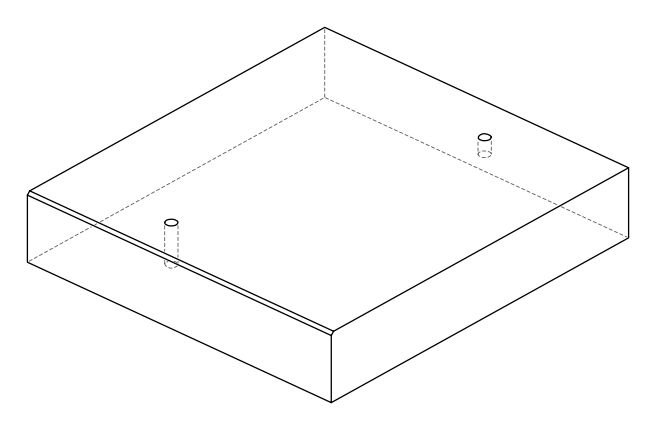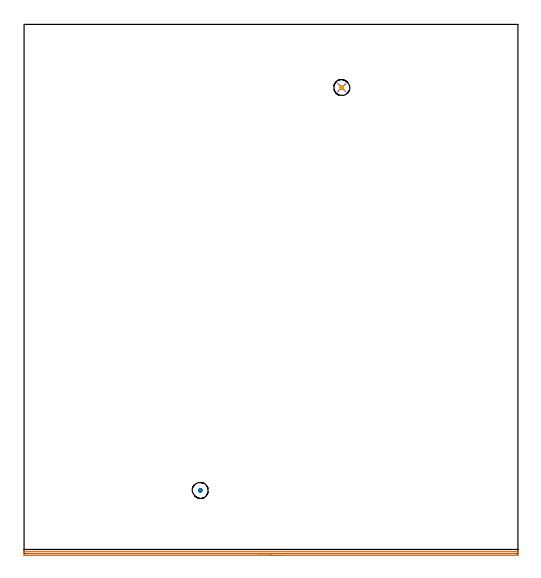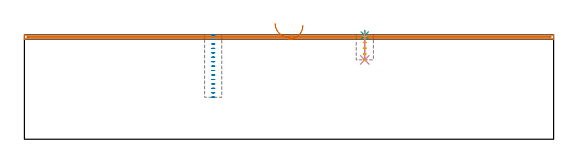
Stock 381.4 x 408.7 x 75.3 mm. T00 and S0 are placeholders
(PLAN: 5 operations, 4 tool changes, 7.2 min)
(1 AREA_MILL | FG_CHAMFER_SURFACE | UGT0205_001 | 6.24 min | 1952 mm3)
(2 MILL_BLIND_HOLE_FROM_SOLID_MATERIAL | STEP1POCKET | NXT0201_010 | Spiral | 0.66 min | 5343 mm3)
(3 SPOT_DRILL | STEP1POCKET_1 | NXT0321_9005460120000 | 0.03 min | 2 mm3)
(4 DRILL_BLIND_HOLE_INTO_CENTER | STEP1POCKET_1 | NXT0301_084 | 0.08 min | 1669 mm3)
(5 MILL_ROUGH_BLIND_HOLE_CONTOUR | STEP1POCKET_1 | NXT0201_010 | Spiral | 0.22 min | 478 mm3)
(TOOL UGT0205_001 | Chamfer Mill 20 x 3 x 45 deg. | D20 FL50 Z2)
(TOOL NXT0201_010 | ENDMILL 10mm [2P460-1000-NA 1630] | D10 FL30 Z6)
(TOOL NXT0321_9005460120000 | NC Spot Drill, 142deg, 12mm, Carbide, Uncoated | D12 PA142 FL30 Z2)
(TOOL NXT0301_084 | Carbide Drill 11.3mm [860.1-1130-034A1-MM 2214] | D11.3 PA140 FL55 Z2)
(OP 1 AREA_MILL)
G17 G21 G94 G90
T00 M6
G54
G17 G0 G90 X200.7 Y-1.5 S1061 M3
G43 Z85.3 H0
Z82.1
G94 G1 X200.662 Z81.228 F250.
X200.548 Z80.364
X200.359 Z79.512
X200.097 Z78.68
X199.763 Z77.874
X199.36 Z77.1
X198.892 Z76.364
X198.36 Z75.672
X197.771 Z75.029
X197.128 Z74.44
X196.436 Z73.908
X195.7 Z73.44
X194.926 Z73.037
X194.12 Z72.703
X193.288 Z72.441
X192.436 Z72.252
X191.572 Z72.138
X190.7 Z72.1
X0.606
X0.31 Y-1.498 Z72.102
X0.012 Y-1.493 Z72.104
X0.004 Y-1.492 Z72.106
X0. Y-1.205 Z72.391
Y0.535 Z74.13
Y1.49 Z75.089
X0.004 Y1.597 Z75.189
X0.01 Y1.698 Z75.288
X0.159 Y1.7 Z75.3
X381.241
X381.39 Y1.698 Z75.288
X381.396 Y1.597 Z75.189
X381.4 Y1.49 Z75.089
Y1.157 Z74.756
Y0.535 Z74.13
Y-0.646 Z72.951
X381.398 Y-1.205 Z72.391
X381.396 Y-1.492 Z72.106
X381.388 Y-1.493 Z72.104
X381.09 Y-1.5 Z72.1
X190.7
Y-0.086 Z73.514
X2.391 Y-0.085 Z73.515
X2.132 Y-0.083 Z73.517
X2.043 Y-0.079 Z73.521
X2.009 Y-0.075 Z73.525
X2.008 Y-0.057 Z73.543
X2.003 Y0.042 Z73.642
X2.01 Y0.277 Z73.877
X2.246 Y0.282 Z73.882
X2.391 Y0.284 Z73.884
X2.647 Y0.285 Z73.885
X3.027 Y0.286 Z73.886
X379.009 Y0.285 Z73.885
X379.268 Y0.283 Z73.883
X379.357 Y0.279 Z73.879
X379.391 Y0.275 Z73.875
X379.392 Y0.257 Z73.857
X379.395 Y0.159 Z73.759
X379.381 Y-0.079 Z73.521
X379.009 Y-0.083 Z73.517
X378.753 Y-0.085 Z73.515
X190.7 Y-0.086 Z73.514
X189.828 Z73.552
X188.964 Z73.666
X188.112 Z73.855
X187.28 Z74.117
X186.474 Z74.451
X185.7 Z74.854
X184.964 Z75.323
X184.272 Z75.854
X183.629 Z76.443
X183.04 Z77.086
X182.508 Z77.778
X182.04 Z78.514
X181.637 Z79.288
X181.303 Z80.094
X181.041 Z80.926
X180.852 Z81.778
X180.738 Z82.643
X180.7 Z83.514
G0 Z85.3
M5
M2
(OP 2 MILL_BLIND_HOLE_FROM_SOLID_MATERIAL)
G17 G21 G94 G90
T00 M6
G54
G17 G0 G90 X136.1 Y48.8 S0 M3
G43 Z85.3 H1
Z75.1
G94 G3 X136.675 Y49.375 R0.575 F250.
X136.1 Y49.95 R0.575
X134.95 Y48.8 R1.15
X136.1 Y49.95 R-1.15
X135.525 Y49.375 R0.575
X136.1 Y48.8 R0.575
G0 Z71.9
G3 X136.675 Y49.375 R0.575
X136.1 Y49.95 R0.575
X134.95 Y48.8 R1.15
X136.1 Y49.95 R-1.15
X135.525 Y49.375 R0.575
X136.1 Y48.8 R0.575
G0 Z68.7
G3 X136.675 Y49.375 R0.575
X136.1 Y49.95 R0.575
X134.95 Y48.8 R1.15
X136.1 Y49.95 R-1.15
X135.525 Y49.375 R0.575
X136.1 Y48.8 R0.575
G0 Z65.5
G3 X136.675 Y49.375 R0.575
X136.1 Y49.95 R0.575
X134.95 Y48.8 R1.15
X136.1 Y49.95 R-1.15
X135.525 Y49.375 R0.575
X136.1 Y48.8 R0.575
G0 Z62.3
G3 X136.675 Y49.375 R0.575
X136.1 Y49.95 R0.575
X134.95 Y48.8 R1.15
X136.1 Y49.95 R-1.15
X135.525 Y49.375 R0.575
X136.1 Y48.8 R0.575
G0 Z59.1
G3 X136.675 Y49.375 R0.575
X136.1 Y49.95 R0.575
X134.95 Y48.8 R1.15
X136.1 Y49.95 R-1.15
X135.525 Y49.375 R0.575
X136.1 Y48.8 R0.575
G0 Z55.9
G3 X136.675 Y49.375 R0.575
X136.1 Y49.95 R0.575
X134.95 Y48.8 R1.15
X136.1 Y49.95 R-1.15
X135.525 Y49.375 R0.575
X136.1 Y48.8 R0.575
G0 Z52.7
G3 X136.675 Y49.375 R0.575
X136.1 Y49.95 R0.575
X134.95 Y48.8 R1.15
X136.1 Y49.95 R-1.15
X135.525 Y49.375 R0.575
X136.1 Y48.8 R0.575
G0 Z49.5
G3 X136.675 Y49.375 R0.575
X136.1 Y49.95 R0.575
X134.95 Y48.8 R1.15
X136.1 Y49.95 R-1.15
X135.525 Y49.375 R0.575
X136.1 Y48.8 R0.575
G0 Z46.3
G3 X136.675 Y49.375 R0.575
X136.1 Y49.95 R0.575
X134.95 Y48.8 R1.15
X136.1 Y49.95 R-1.15
X135.525 Y49.375 R0.575
X136.1 Y48.8 R0.575
G0 Z43.1
G3 X136.675 Y49.375 R0.575
X136.1 Y49.95 R0.575
X134.95 Y48.8 R1.15
X136.1 Y49.95 R-1.15
X135.525 Y49.375 R0.575
X136.1 Y48.8 R0.575
G0 Z39.9
G3 X136.675 Y49.375 R0.575
X136.1 Y49.95 R0.575
X134.95 Y48.8 R1.15
X136.1 Y49.95 R-1.15
X135.525 Y49.375 R0.575
X136.1 Y48.8 R0.575
G0 Z36.7
G3 X136.675 Y49.375 R0.575
X136.1 Y49.95 R0.575
X134.95 Y48.8 R1.15
X136.1 Y49.95 R-1.15
X135.525 Y49.375 R0.575
X136.1 Y48.8 R0.575
G0 Z33.5
G3 X136.675 Y49.375 R0.575
X136.1 Y49.95 R0.575
X134.95 Y48.8 R1.15
X136.1 Y49.95 R-1.15
X135.525 Y49.375 R0.575
X136.1 Y48.8 R0.575
G0 Z30.3
G3 X136.675 Y49.375 R0.575
X136.1 Y49.95 R0.575
X134.95 Y48.8 R1.15
X136.1 Y49.95 R-1.15
X135.525 Y49.375 R0.575
X136.1 Y48.8 R0.575
G0 Z85.3
M5
M2
(OP 3 SPOT_DRILL)
G17 G21 G94 G90
T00 M6
G54
G17 G0 G90 X245.3 Y359.9 S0 M3
G43 Z85.3 H0
G94 G81 G98 Z74.771 F250. R78.3
G80
M5
M2
(OP 4 DRILL_BLIND_HOLE_INTO_CENTER)
G17 G21 G94 G90
T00 M6
G54
G17 G0 G90 X245.3 Y359.9 S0 M3
G43 Z85.3 H1
G94 G81 G98 Z57.2 F250. R77.3
G80
M5
M2
(OP 5 MILL_ROUGH_BLIND_HOLE_CONTOUR)
G17 G21 G94 G90
T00 M6
G54
G17 G0 G90 X245.3 Y359.9 S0 M3
G43 Z85.3 H1
Z74.08
G94 G3 X245.875 Y360.475 R0.575 F250.
X245.3 Y361.05 R0.575
X244.15 Y359.9 R1.15
X245.3 Y361.05 R-1.15
X244.725 Y360.475 R0.575
X245.3 Y359.9 R0.575
G0 Z69.86
G3 X245.875 Y360.475 R0.575
X245.3 Y361.05 R0.575
X244.15 Y359.9 R1.15
X245.3 Y361.05 R-1.15
X244.725 Y360.475 R0.575
X245.3 Y359.9 R0.575
G0 Z65.64
G3 X245.875 Y360.475 R0.575
X245.3 Y361.05 R0.575
X244.15 Y359.9 R1.15
X245.3 Y361.05 R-1.15
X244.725 Y360.475 R0.575
X245.3 Y359.9 R0.575
G0 Z61.42
G3 X245.875 Y360.475 R0.575
X245.3 Y361.05 R0.575
X244.15 Y359.9 R1.15
X245.3 Y361.05 R-1.15
X244.725 Y360.475 R0.575
X245.3 Y359.9 R0.575
G0 Z57.2
G3 X245.875 Y360.475 R0.575
X245.3 Y361.05 R0.575
X244.15 Y359.9 R1.15
X245.3 Y361.05 R-1.15
X244.725 Y360.475 R0.575
X245.3 Y359.9 R0.575
G0 Z85.3
M5
M2
